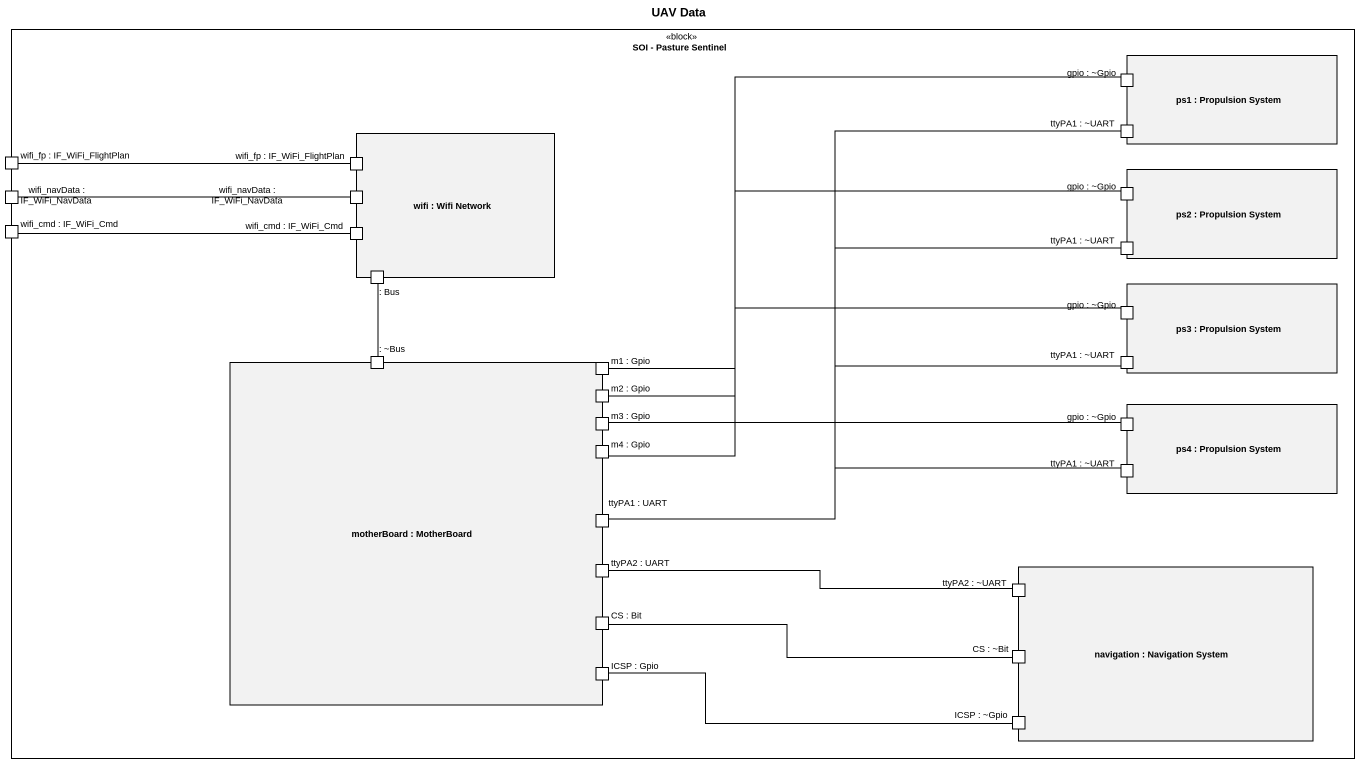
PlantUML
@startuml
title UAV Data
rectangle "SOI - Pasture Sentinel" as SOI_Pasture_Sentinel <<block>> {
  rectangle "ps1 : Propulsion System" as ps1 {
    port "gpio : ~Gpio" as gpio_Gpio
    port "ttyPA1 : ~UART" as ttyPA1_UART
  }
  port "wifi_fp : IF_WiFi_FlightPlan" as wifi_fp_IF_WiFi_FlightPlan
  rectangle "wifi : Wifi Network" as wifi {
    port "wifi_fp : IF_WiFi_FlightPlan" as wifi_fp_IF_WiFi_FlightPlan_2
    port "wifi_navData : IF_WiFi_NavData" as wifi_navData_IF_WiFi_NavData_2
    port "wifi_cmd : IF_WiFi_Cmd" as wifi_cmd_IF_WiFi_Cmd_2
    port ": Bus" as Bus
  }
  port "wifi_navData : IF_WiFi_NavData" as wifi_navData_IF_WiFi_NavData
  rectangle "ps2 : Propulsion System" as ps2 {
    port "gpio : ~Gpio" as gpio_Gpio_2
    port "ttyPA1 : ~UART" as ttyPA1_UART_2
  }
  port "wifi_cmd : IF_WiFi_Cmd" as wifi_cmd_IF_WiFi_Cmd
  rectangle "ps3 : Propulsion System" as ps3 {
    port "gpio : ~Gpio" as gpio_Gpio_3
    port "ttyPA1 : ~UART" as ttyPA1_UART_3
  }
  rectangle "motherBoard : MotherBoard" as motherBoard {
    port ": ~Bus" as Bus_2
    port "m1 : Gpio" as m1_Gpio
    port "m2 : Gpio" as m2_Gpio
    port "m3 : Gpio" as m3_Gpio
    port "m4 : Gpio" as m4_Gpio
    port "ttyPA1 : UART" as ttyPA1_UART_5
    port "ttyPA2 : UART" as ttyPA2_UART
    port "CS : Bit" as CS_Bit
    port "ICSP : Gpio" as ICSP_Gpio
  }
  rectangle "ps4 : Propulsion System" as ps4 {
    port "gpio : ~Gpio" as gpio_Gpio_4
    port "ttyPA1 : ~UART" as ttyPA1_UART_4
  }
  rectangle "navigation : Navigation System" as navigation {
    port "ttyPA2 : ~UART" as ttyPA2_UART_2
    port "CS : ~Bit" as CS_Bit_2
    port "ICSP : ~Gpio" as ICSP_Gpio_2
  }
}
wifi_fp_IF_WiFi_FlightPlan -right- wifi_fp_IF_WiFi_FlightPlan_2
wifi_navData_IF_WiFi_NavData -right- wifi_navData_IF_WiFi_NavData_2
wifi_cmd_IF_WiFi_Cmd -right- wifi_cmd_IF_WiFi_Cmd_2
Bus -- Bus_2
m1_Gpio -right- gpio_Gpio
m2_Gpio -right- gpio_Gpio_2
m3_Gpio -right- gpio_Gpio_3
m4_Gpio -right- gpio_Gpio_4
ttyPA1_UART_5 -up- ttyPA1_UART
ttyPA1_UART_5 -right- ttyPA1_UART_2
ttyPA1_UART_5 -right- ttyPA1_UART_3
ttyPA1_UART_5 -right- ttyPA1_UART_4
ttyPA2_UART -right- ttyPA2_UART_2
CS_Bit -right- CS_Bit_2
ICSP_Gpio -right- ICSP_Gpio_2
@enduml
